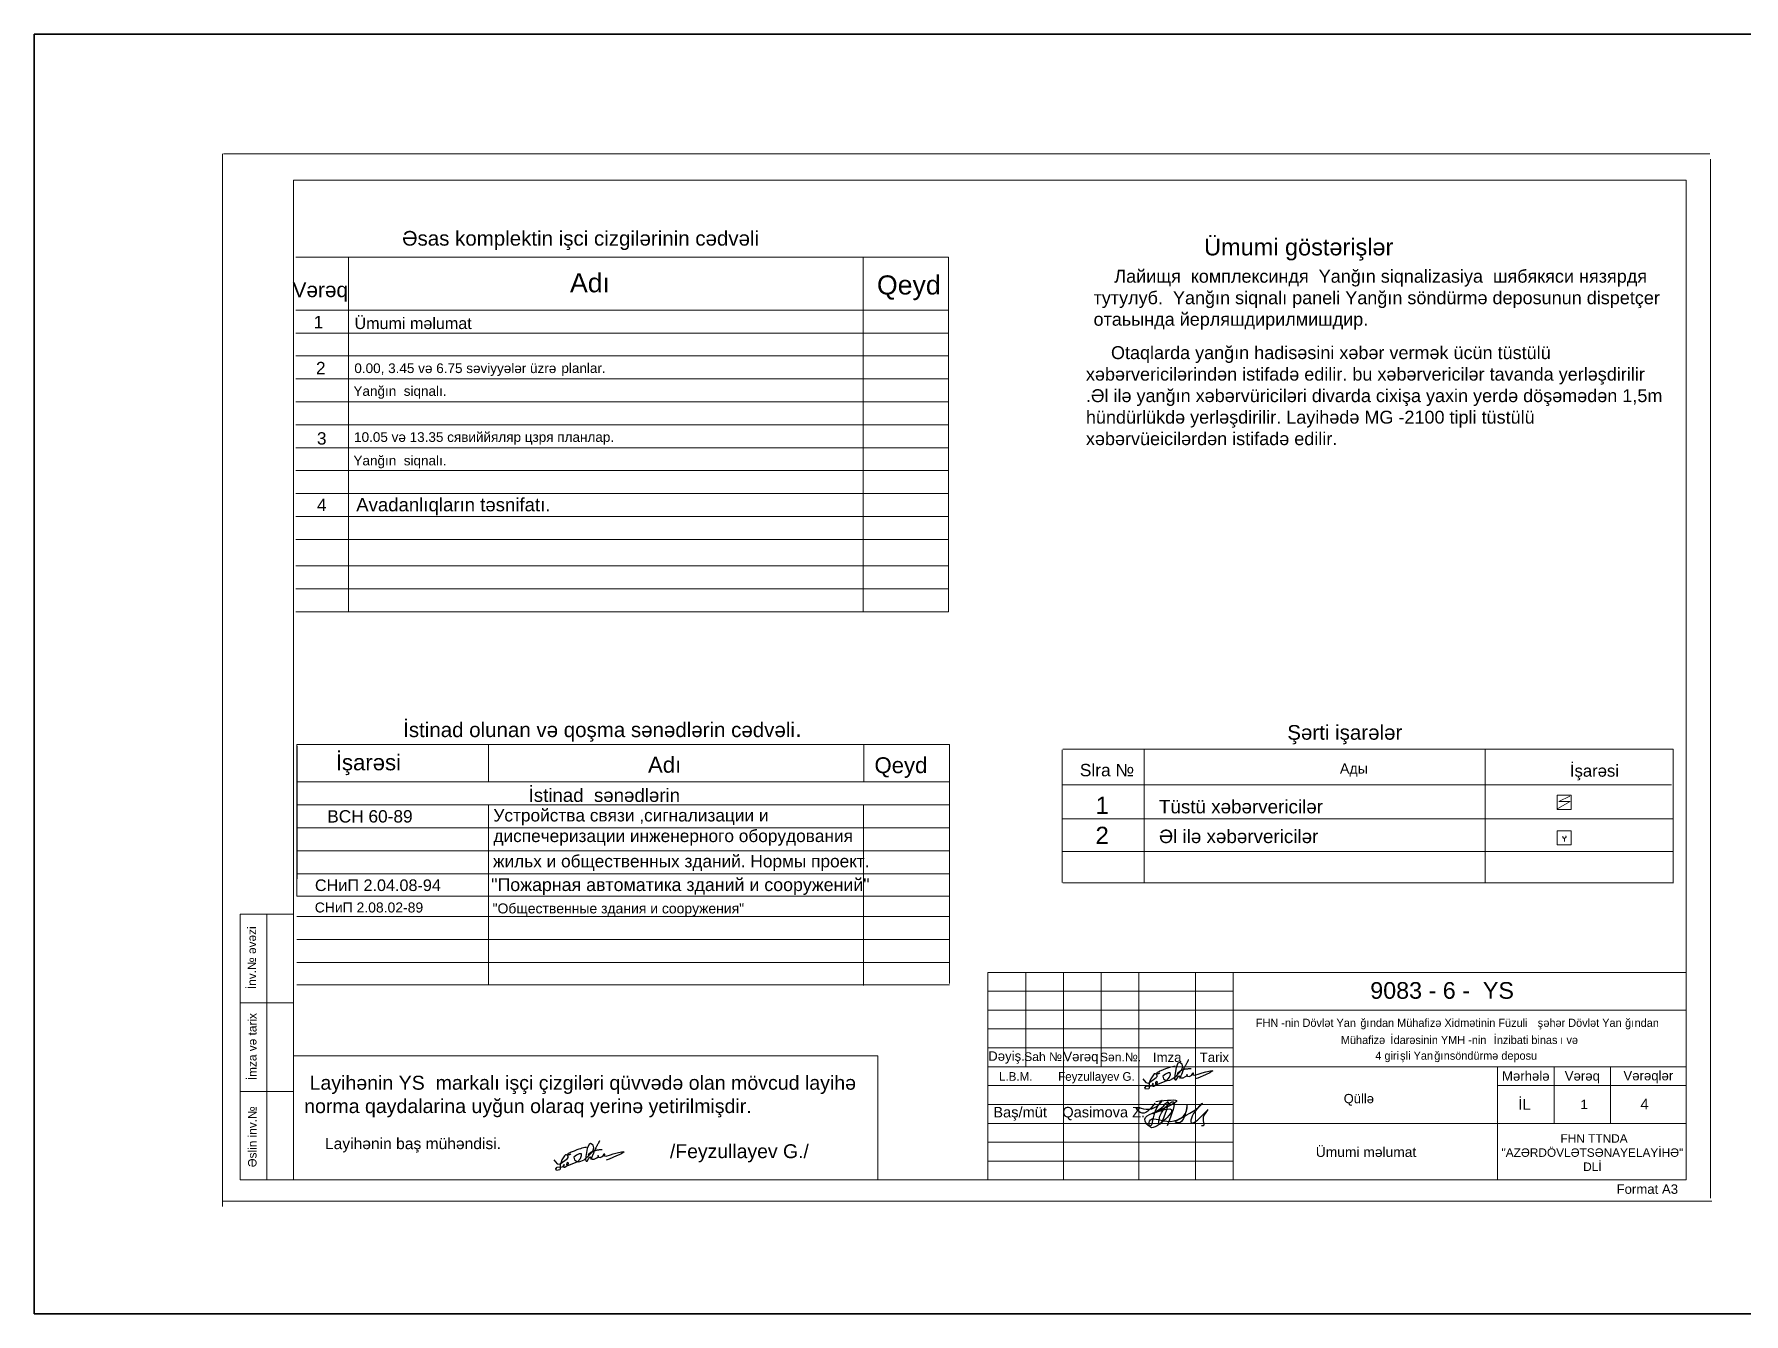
# Model space of a CAD drawing. Header units: millimetres. Extents: x 120281 to 1416367021, y -641565767 to 918373.
# Drawn here: x 1393712 to 1437466, y 556426 to 589163 of the extents above; entities that cross this region are included whole.
import ezdxf

# ---------------------------------------------------------------- set-up
doc = ezdxf.new("R2010")
doc.units = ezdxf.units.MM
for name, color, linetype, lineweight in [('0_Ном._пера__100', 7, 'Continuous', 60), ('0_Ном._пера__1_Ном._пера__21', 7, 'Continuous', 30), ('0_Ном._пера__21', 7, 'Continuous', 35), ('0_Ном._пера__21_Ном._пера__7', 7, 'Continuous', 60), ('0_Ном._пера__7', 7, 'Continuous', 25), ('0_Ном._пера__7_Ном._пера__21', 7, 'Continuous', 30), ('cədvəl xətti-15', 7, 'Continuous', 15), ('cədvəl xətti-35', 7, 'Continuous', 35), ('Künc ştampının yazısı', 7, 'Continuous', 13), ('Text blocks_Ном._пера__7', 7, 'Continuous', 15), ('Yazı', 7, 'Continuous', 15), ('аракясмя', 130, 'Continuous', 20), ('Йїейбїбйещ_Pen_No__255', 7, 'Continuous', 13), ('окна', 150, 'Continuous', 15), ('перегородка', 130, 'Continuous', 20), ('перегородка_Ном._пера__1', 7, 'Continuous', 15)]:
    doc.layers.add(name, color=color, linetype=linetype, lineweight=lineweight)
doc.styles.add('ARIAL', font='arial.ttf')
doc.styles.add('ARİAL', font='arial.ttf')
doc.styles.add('Segoe UI Light', font='segoeuil.ttf', dxfattribs={"width": 0.7})
doc.styles.add('Times New  Roman', font='times.ttf')
doc.styles.add('СГЕНЕРИР_СТИЛЬ_1', font='A3TI(LA).TTF')

msp = doc.modelspace()

# ---------------------------------------------------------------- linework, layer by layer
at = {"color": 0, "lineweight": 15, "ltscale": 2}
for p, q in [((1400405.75961, 583459.92412), (1417107.94626, 583459.92412)), ((1401759.99096, 583459.92412), (1401759.99096, 574383.81141)), ((1414929.04938, 583459.92412), (1414929.04938, 574374.72124)), ((1417107.94626, 583459.92412), (1417107.94626, 574386.28175)), ((1400405.75961, 582105.69277), (1417107.94626, 582105.69277)), ((1400405.75961, 581518.85919), (1417107.94626, 581518.85919)), ((1400405.75961, 580932.0256), (1417107.94626, 580932.0256)), ((1400405.75961, 580345.19202), (1417107.94626, 580345.19202)), ((1400405.75961, 579758.35843), (1417107.94626, 579758.35843)), ((1400405.75961, 579171.52485), (1417107.94626, 579171.52485)), ((1400405.75961, 578584.69126), (1417107.94626, 578584.69126)), ((1400405.75961, 577997.85768), (1417107.94626, 577997.85768)), ((1400405.75961, 577411.02409), (1417107.94626, 577411.02409)), ((1400405.75961, 576824.19051), (1417107.94626, 576824.19051)), ((1400405.75961, 576237.35692), (1417107.94626, 576237.35692)), ((1400405.75961, 575558.31498), (1417107.94626, 575558.31498)), ((1400405.75961, 574971.48139), (1417107.94626, 574971.48139)), ((1400405.75961, 574384.64781), (1417107.94626, 574384.64781)), ((1400430.5796, 570994.44281), (1400430.5796, 567115.02942)), ((1417136.48119, 570994.44281), (1417136.48119, 564872.30874)), ((1400442.85707, 570952.69762), (1400442.85707, 567558.39618)), ((1432688.32037, 569693.29001), (1433049.44873, 569693.29001)), ((1432688.32037, 569693.29001), (1432688.32037, 569332.16165)), ((1433049.44873, 569693.29001), (1433049.44873, 569332.16165)), ((1433049.44873, 569332.16165), (1432688.32037, 569332.16165)), ((1432688.32037, 568782.07909), (1433049.44873, 568782.07909)), ((1432688.32037, 568782.07909), (1432688.32037, 568420.95073)), ((1433049.44873, 568420.95073), (1432688.32037, 568420.95073)), ((1433049.44873, 568782.07909), (1433049.44873, 568420.95073)), ((1415305.93007, 563023.60408), (1400345.80725, 563023.60408)), ((1415305.93007, 559849.29836), (1415305.93007, 563023.60408)), ((1415305.93007, 563023.60408), (1415305.93007, 563023.60408))]:
    msp.add_line(p, q, dxfattribs=at)
at = {"lineweight": 15}
for p, q in [((1433025.32524, 569532.17651), (1432706.93291, 569357.34552)), ((1433016.72321, 569666.88382), (1432735.61503, 569532.17651)), ((1432735.61503, 569532.17651), (1433025.32524, 569532.17651)), ((1432878.37153, 568595.75626), (1432878.37153, 568505.62812))]:
    msp.add_line(p, q, dxfattribs=at)
at = {"color": 1, "lineweight": 35}
msp.add_lwpolyline([(1393712.40557, 589163.43754), (1557668.12304, 589163.43754), (1557668.12304, 556426.13315), (1393712.40557, 556426.13315)], close=True, dxfattribs=at)
at = {"lineweight": 15}
msp.add_arc((1432873.73842, 568636.1816), 44.11577, 162.04824363, 28.823295525, dxfattribs=at)
at = {"color": 5, "lineweight": 30}
for points, knots in [([(1422391.27096, 561812.90006), (1422271.94773, 561655.8458), (1422116.85738, 561451.71454), (1421809.66241, 561782.40644), (1422342.899, 561529.22068), (1422698.94379, 562039.24422), (1422313.22652, 561594.95165), (1422333.92366, 561106.39141), (1421986.08203, 561506.13713), (1422498.47081, 561542.31924), (1422872.33073, 562114.72155), (1422495.51924, 561049.04271), (1422491.89355, 561586.47805), (1423048.85714, 562116.90873), (1422826.72041, 561537.71036), (1422711.0857, 561236.20491)], [0, 0, 0, 0, 441.4170931317, 573.7318414103, 963.7494611773, 1302.2937746, 1669.992633132, 2037.6400022589, 2203.390980204, 2746.5363637669, 2978.0875145344, 3597.5616658872, 3706.6661679854, 4289.901012282, 4923.1490174022, 4923.1490174022, 4923.1490174022, 4923.1490174022]), ([(1422414.67146, 561859.65873), (1422701.04349, 561891.64825), (1423360.25836, 561965.28662), (1421838.20122, 561353.80427), (1423014.94697, 561815.07342), (1422633.00107, 561329.78394), (1422243.92413, 561092.23539), (1422246.86916, 561510.23019), (1422797.77175, 561224.82269), (1423226.59509, 561473.6986), (1423213.57156, 561933.67173), (1423194.70999, 561285.21401), (1422769.45607, 561330.82032), (1423341.6262, 561530.83699), (1423765.45595, 561954.76877), (1423317.11802, 561564.60736), (1423306.21612, 561130.51224), (1423941.15143, 561883.52967), (1423618.33342, 561487.42749), (1423626.53874, 561361.35967), (1423668.20772, 561224.96108), (1423602.62425, 561233.79424), (1423584.72576, 561236.20491)], [0, 0, 0, 0, 530.4248356565, 1221.012869885, 1716.789477777, 2071.3707145697, 2453.8641799676, 2578.5547230611, 3015.3747524211, 3640.447966893, 3702.7932383615, 4184.8415625574, 4262.8450887615, 4777.7476594044, 5082.2465079263, 5573.4340002053, 5659.1591635966, 6198.7810357648, 6426.0448387508, 6519.5627464644, 6644.2532902767, 6691.0556953949, 6691.0556953949, 6691.0556953949, 6691.0556953949])]:
    msp.add_open_spline(points, degree=3, knots=knots, dxfattribs=at)
at = {"layer": '0_Ном._пера__100', "linetype": 'Continuous', "lineweight": 15}
for p, q in [((1420018.31352, 570858.91788), (1420018.31352, 567456.35548)), ((1420034.1486, 570873.11756), (1435655.82792, 570873.11756)), ((1422116.36156, 570858.91788), (1422116.36156, 567456.35548)), ((1430845.66148, 570872.63661), (1430845.66148, 567456.15395)), ((1435655.82792, 570873.11756), (1435655.82792, 567443.5475)), ((1420034.1486, 569963.04816), (1435612.49128, 569963.04816)), ((1420034.1486, 569089.75899), (1435655.82792, 569089.75899)), ((1420034.1486, 568250.93523), (1435655.82792, 568250.93523)), ((1420034.1486, 567454.05265), (1435655.82792, 567454.05265))]:
    msp.add_line(p, q, dxfattribs=at)
at = {"layer": '0_Ном._пера__1_Ном._пера__21', "color": 5, "linetype": 'Continuous', "lineweight": 30}
for points, knots in [([(1423252.71149, 562926.25473), (1423252.38153, 562925.59603), (1423252.05263, 562924.93587), (1423251.72467, 562924.27428), (1423251.06842, 562922.95048), (1423250.22107, 562921.59375), (1423249.57024, 562920.25966), (1423248.26862, 562917.59157), (1423247.01913, 562914.90074), (1423245.73234, 562912.19499), (1423243.15879, 562906.78351), (1423240.60017, 562901.30508), (1423237.98967, 562895.79133), (1423236.95988, 562893.61626), (1423235.89621, 562891.43613), (1423234.84617, 562889.2524), (1423233.57839, 562886.61583), (1423232.31143, 562883.98479), (1423231.02045, 562881.36271), (1423229.72949, 562878.74066), (1423228.44629, 562876.12532), (1423227.1349, 562873.51799), (1423224.5121, 562868.30333), (1423221.84576, 562863.11766), (1423219.1538, 562857.95505), (1423213.76987, 562847.62981), (1423208.26265, 562837.3994), (1423202.70442, 562827.22668), (1423196.22799, 562815.37344), (1423189.67989, 562803.5985), (1423183.1646, 562791.84413), (1423178.46662, 562783.36842), (1423173.78614, 562774.90385), (1423169.16141, 562766.42778), (1423164.53668, 562757.9517), (1423159.96462, 562749.46095), (1423155.47831, 562740.94491), (1423146.5057, 562723.91283), (1423137.87439, 562706.77954), (1423129.83352, 562689.46212), (1423127.49813, 562684.43245), (1423125.21642, 562679.38702), (1423122.98673, 562674.32424), (1423118.52734, 562664.19866), (1423114.28733, 562654.00313), (1423110.32245, 562643.72061), (1423109.5702, 562641.7697), (1423108.86503, 562639.81561), (1423108.12649, 562637.84844), (1423107.38796, 562635.88128), (1423106.58396, 562633.90734), (1423105.8538, 562631.92432), (1423104.39345, 562627.9582), (1423102.97245, 562623.9568), (1423101.51615, 562619.93926), (1423100.14037, 562616.14387), (1423098.75789, 562612.32981), (1423097.35103, 562608.50259), (1423096.20849, 562605.39443), (1423095.02259, 562602.27887), (1423093.83868, 562599.15811), (1423092.71403, 562596.19356), (1423091.62935, 562593.22389), (1423090.45074, 562590.25468), (1423089.86784, 562588.78621), (1423089.0255, 562587.31917), (1423088.42891, 562585.85635)], [0, 0, 0, 0, 1, 1, 1, 2, 2, 2, 3, 3, 3, 4, 4, 4, 5, 5, 5, 6, 6, 6, 7, 7, 7, 8, 8, 8, 9, 9, 9, 10, 10, 10, 11, 11, 11, 12, 12, 12, 13, 13, 13, 14, 14, 14, 15, 15, 15, 16, 16, 16, 17, 17, 17, 18, 18, 18, 19, 19, 19, 20, 20, 20, 21, 21, 21, 22, 22, 22, 22]), ([(1423045.39141, 562488.33309), (1423044.69084, 562486.60899), (1423043.99572, 562484.87657), (1423043.30405, 562483.13666), (1423041.9206, 562479.65656), (1423040.28755, 562476.15585), (1423038.9144, 562472.62323), (1423036.1681, 562465.55799), (1423033.4161, 562458.40216), (1423030.50996, 562451.21154), (1423029.86969, 562449.62731), (1423029.32172, 562448.03977), (1423028.67068, 562446.46175)], [0, 0, 0, 0, 1, 1, 1, 2, 2, 2, 3, 3, 3, 4, 4, 4, 4]), ([(1423088.93045, 562585.84279), (1423088.33487, 562584.37993), (1423087.73348, 562582.92141), (1423087.12688, 562581.46697), (1423085.91354, 562578.55774), (1423084.41295, 562575.68051), (1423083.16182, 562572.80253), (1423080.65952, 562567.04647), (1423078.07443, 562561.3456), (1423075.48319, 562555.68957), (1423072.3111, 562548.76573), (1423069.10305, 562541.90662), (1423065.92101, 562535.07935), (1423062.73897, 562528.25207), (1423059.58063, 562521.45715), (1423056.50706, 562514.66957), (1423054.75426, 562510.79873), (1423053.04559, 562506.92947), (1423051.35738, 562503.05898), (1423049.96791, 562499.87341), (1423048.66822, 562496.68594), (1423047.33544, 562493.49503), (1423046.61911, 562491.78), (1423045.50043, 562490.07624), (1423044.79855, 562488.35218)], [0, 0, 0, 0, 1, 1, 1, 2, 2, 2, 3, 3, 3, 4, 4, 4, 5, 5, 5, 6, 6, 6, 7, 7, 7, 8, 8, 8, 8]), ([(1408016.77351, 560512.55738), (1408016.17793, 560511.09452), (1408015.57653, 560509.636), (1408014.96993, 560508.18156), (1408013.7566, 560505.27233), (1408012.256, 560502.3951), (1408011.00487, 560499.51711), (1408008.50257, 560493.76105), (1408005.91749, 560488.06018), (1408003.32624, 560482.40416), (1408000.15415, 560475.48031), (1407996.9461, 560468.62121), (1407993.76406, 560461.79394), (1407990.58202, 560454.96666), (1407987.42368, 560448.17174), (1407984.35011, 560441.38416), (1407982.59731, 560437.51332), (1407980.88864, 560433.64405), (1407979.20043, 560429.77357), (1407977.81096, 560426.588), (1407976.51127, 560423.40052), (1407975.1785, 560420.20961), (1407974.46217, 560418.49459), (1407973.34348, 560416.79083), (1407972.64161, 560415.06677)], [0, 0, 0, 0, 1, 1, 1, 2, 2, 2, 3, 3, 3, 4, 4, 4, 5, 5, 5, 6, 6, 6, 7, 7, 7, 8, 8, 8, 8]), ([(1408180.55454, 560852.96932), (1408180.22458, 560852.31062), (1408179.89568, 560851.65045), (1408179.56772, 560850.98887), (1408178.91147, 560849.66507), (1408178.06412, 560848.30833), (1408177.41329, 560846.97425), (1408176.11168, 560844.30616), (1408174.86218, 560841.61533), (1408173.5754, 560838.90958), (1408171.00184, 560833.4981), (1408168.44322, 560828.01967), (1408165.83272, 560822.50592), (1408164.80293, 560820.33085), (1408163.73926, 560818.15072), (1408162.68922, 560815.96698), (1408161.42144, 560813.33041), (1408160.15448, 560810.69938), (1408158.8635, 560808.07729), (1408157.57254, 560805.45525), (1408156.28935, 560802.83991), (1408154.97795, 560800.23258), (1408152.35515, 560795.01792), (1408149.68881, 560789.83225), (1408146.99685, 560784.66964), (1408141.61292, 560774.3444), (1408136.1057, 560764.11399), (1408130.54747, 560753.94126), (1408124.07104, 560742.08803), (1408117.52294, 560730.31309), (1408111.00765, 560718.55872), (1408106.30967, 560710.08301), (1408101.62919, 560701.61844), (1408097.00446, 560693.14237), (1408092.37973, 560684.66629), (1408087.80767, 560676.17554), (1408083.32137, 560667.6595), (1408074.34875, 560650.62742), (1408065.71744, 560633.49413), (1408057.67657, 560616.17671), (1408055.34118, 560611.14704), (1408053.05947, 560606.10161), (1408050.82978, 560601.03883), (1408046.37039, 560590.91324), (1408042.13038, 560580.71772), (1408038.16551, 560570.43519), (1408037.41325, 560568.48429), (1408036.70808, 560566.53019), (1408035.96955, 560564.56303), (1408035.23101, 560562.59586), (1408034.42701, 560560.62193), (1408033.69685, 560558.6389), (1408032.2365, 560554.67279), (1408030.8155, 560550.67139), (1408029.3592, 560546.65385), (1408027.98342, 560542.85846), (1408026.60094, 560539.0444), (1408025.19408, 560535.21718), (1408024.05155, 560532.10902), (1408022.86564, 560528.99346), (1408021.68173, 560525.8727), (1408020.55708, 560522.90815), (1408019.4724, 560519.93848), (1408018.29379, 560516.96927), (1408017.71089, 560515.5008), (1408016.86856, 560514.03375), (1408016.27196, 560512.57094)], [0, 0, 0, 0, 1, 1, 1, 2, 2, 2, 3, 3, 3, 4, 4, 4, 5, 5, 5, 6, 6, 6, 7, 7, 7, 8, 8, 8, 9, 9, 9, 10, 10, 10, 11, 11, 11, 12, 12, 12, 13, 13, 13, 14, 14, 14, 15, 15, 15, 16, 16, 16, 17, 17, 17, 18, 18, 18, 19, 19, 19, 20, 20, 20, 21, 21, 21, 22, 22, 22, 22]), ([(1407973.23446, 560415.04768), (1407972.53389, 560413.32358), (1407971.83878, 560411.59115), (1407971.14711, 560409.85125), (1407969.76365, 560406.37115), (1407968.1306, 560402.87044), (1407966.75745, 560399.33782), (1407964.01115, 560392.27258), (1407961.25916, 560385.11675), (1407958.35302, 560377.92613), (1407957.71274, 560376.3419), (1407957.16477, 560374.75436), (1407956.51373, 560373.17634)], [0, 0, 0, 0, 1, 1, 1, 2, 2, 2, 3, 3, 3, 4, 4, 4, 4])]:
    msp.add_open_spline(points, degree=3, knots=knots, dxfattribs=at)
at = {"layer": '0_Ном._пера__21', "color": 5, "linetype": 'Continuous', "lineweight": 30, "flags": 128}
for points in [[(1422084.33957, 562441.46145), (1422165.00872, 562339.9043), (1422232.77395, 562324.27626), (1422430.41453, 562473.15916, 1.2496403785), (1422354.84388, 562543.99094, 0.0792582279), (1422246.67446, 562316.46225), (1422246.67446, 562219.22109), (1422236.24903, 562182.75567), (1422155.45209, 562168.86406), (1422135.47012, 562209.67062), (1422167.6151, 562251.34541), (1422297.06391, 562262.63232), (1422326.41938, 562270.16898), (1422354.36772, 562313.76756), (1422344.28605, 562320.23029), (1422324.93671, 562290.0459), (1422340.73433, 562251.09457), (1422364.9335, 562251.09457), (1422446.49153, 562309.67753), (1422456.84785, 562351.07619), (1422441.58588, 562372.32021), (1422413.49748, 562352.14115), (1422407.24646, 562316.21416), (1422423.76641, 562293.35412), (1422471.01966, 562304.78414), (1422695.26489, 562393.46197), (1422768.48684, 562476.2192), (1422793.76583, 562547.65175), (1422788.35375, 562590.52084), (1422731.24415, 562590.52084), (1422663.87542, 562558.73782), (1422597.79039, 562504.07189), (1422612.00954, 562440.67315), (1422662.32375, 562406.78762), (1422723.46314, 562391.15125), (1422772.44101, 562405.13589), (1422855.60883, 562442.01835), (1422957.06308, 562524.17832), (1423078.63322, 562655.28462), (1423110.99361, 562742.68883), (1423091.75227, 562810.86412), (1423023.53307, 562858.93646), (1422985.05039, 562837.95947), (1422936.07253, 562729.57822), (1422905.46135, 562527.6745), (1422892.36192, 562441.27393), (1422910.70899, 562407.9307), (1422937.82174, 562407.9307), (1422974.55511, 562465.61748), (1423006.64521, 562516.01236), (1423034.02835, 562482.2243), (1423068.13795, 562459.49921), (1423114.49204, 562459.49921), (1423179.79691, 562492.97444), (1423226.90828, 562526.91659), (1423220.33462, 562549.90966), (1423206.63947, 562531.29624), (1423230.19511, 562502.82865), (1423271.28064, 562496.25918), (1423307.43587, 562518.15734), (1423385.22445, 562564.14348), (1423385.22445, 562584.39927), (1423365.50337, 562584.39927), (1423333.73061, 562551.55203), (1423419.18849, 562528.0115), (1423530.26094, 562567.69181), (1423605.45877, 562591.7075), (1423701.09598, 562615.32676), (1423819.37273, 562644.53725), (1423879.72867, 562644.53725), (1423846.20065, 562621.36887), (1423797.1029, 562587.44157), (1423690.65279, 562541.17329), (1423495.54818, 562453.70404), (1423420.83344, 562433.50015)], [(1407012.18262, 560368.17603), (1407092.85177, 560266.61889), (1407160.617, 560250.99084), (1407358.25758, 560399.87375, 1.2496403785), (1407282.68693, 560470.70553, 0.0792582279), (1407174.51751, 560243.17684), (1407174.51751, 560145.93568), (1407164.09208, 560109.47026), (1407083.29514, 560095.57864), (1407063.31317, 560136.3852), (1407095.45815, 560178.06), (1407224.90696, 560189.34691), (1407254.26243, 560196.88357), (1407282.21077, 560240.48215), (1407272.1291, 560246.94488), (1407252.77976, 560216.76049), (1407268.57738, 560177.80916), (1407292.77655, 560177.80916), (1407374.33458, 560236.39211), (1407384.6909, 560277.79078), (1407369.42893, 560299.0348), (1407341.34053, 560278.85574), (1407335.08951, 560242.92874), (1407351.60946, 560220.06871), (1407398.86272, 560231.49873), (1407623.10794, 560320.17656), (1407696.32989, 560402.93379), (1407721.60888, 560474.36634), (1407716.19681, 560517.23543), (1407659.0872, 560517.23543), (1407591.71847, 560485.45241), (1407525.63344, 560430.78648), (1407539.85259, 560367.38773), (1407590.1668, 560333.50221), (1407651.30619, 560317.86584), (1407700.28406, 560331.85048), (1407783.45188, 560368.73293), (1407884.90613, 560450.89291), (1408006.47628, 560581.99921), (1408038.83666, 560669.40342), (1408019.59532, 560737.57871), (1407951.37612, 560785.65104), (1407912.89344, 560764.67405), (1407863.91558, 560656.29281), (1407833.3044, 560454.38908), (1407820.20497, 560367.98852), (1407838.55204, 560334.64529), (1407865.66479, 560334.64529), (1407902.39816, 560392.33206), (1407934.48826, 560442.72695), (1407961.8714, 560408.93889), (1407995.981, 560386.21379), (1408042.33509, 560386.21379), (1408107.63996, 560419.68903), (1408154.75133, 560453.63118), (1408148.17767, 560476.62425), (1408134.48252, 560458.01083), (1408158.03816, 560429.54324), (1408199.12369, 560422.97376), (1408235.27892, 560444.87192), (1408313.0675, 560490.85807), (1408313.0675, 560511.11386), (1408293.34642, 560511.11386), (1408261.57366, 560478.26662), (1408347.03154, 560454.72609), (1408458.104, 560494.4064), (1408533.30182, 560518.42209), (1408628.93903, 560542.04135), (1408747.21578, 560571.25184), (1408807.57172, 560571.25184), (1408774.0437, 560548.08346), (1408724.94595, 560514.15616), (1408618.49584, 560467.88788), (1408423.39123, 560380.41862), (1408348.67649, 560360.21474)]]:
    msp.add_lwpolyline(points, format="xyb", dxfattribs=at)
at = {"layer": '0_Ном._пера__7_Ном._пера__21', "color": 5, "linetype": 'Continuous', "lineweight": 30, "flags": 128}
for points in [[(1422520.29687, 562589.39185), (1422504.35214, 562575.26562), (1422482.14262, 562563.96569), (1422464.37455, 562563.96569), (1422452.25504, 562572.67483), (1422448.13611, 562585.9738), (1422451.77933, 562596.42307), (1422460.9686, 562604.97271), (1422484.18712, 562618.27912), (1422511.73952, 562634.06927), (1422610.24413, 562672.59787), (1422676.82858, 562698.64138), (1422728.24066, 562716.48437), (1422773.81588, 562732.30162), (1422806.00505, 562744.39285), (1422840.55177, 562753.85535), (1422877.00707, 562761.92969), (1422897.54183, 562762.71176), (1422916.70059, 562763.44143)], [(1422994.22497, 562573.87958), (1422984.43905, 562571.08729), (1422979.87624, 562569.78535), (1422972.73534, 562569.78535), (1422969.34322, 562570.53543), (1422966.29318, 562571.9656), (1422966.29318, 562575.08857), (1422969.99054, 562580.63805), (1422978.61542, 562589.2499), (1422996.12893, 562606.3747), (1423011.35608, 562618.01276), (1423029.21053, 562630.53816), (1423048.17881, 562640.78008), (1423077.13917, 562656.11532), (1423100.98198, 562665.60653), (1423128.39314, 562675.228), (1423150.72244, 562681.22992), (1423178.02878, 562689.11392), (1423201.69305, 562693.19336), (1423212.7909, 562694.55228), (1423233.60094, 562697.13935), (1423253.21654, 562698.70243), (1423262.59471, 562699.26759), (1423275.41453, 562699.51693), (1423292.8935, 562699.51693), (1423322.22129, 562699.88538)], [(1407448.13992, 560516.10644), (1407432.19519, 560501.9802), (1407409.98568, 560490.68028), (1407392.2176, 560490.68028), (1407380.09809, 560499.38942), (1407375.97916, 560512.68839), (1407379.62239, 560523.13766), (1407388.81165, 560531.6873), (1407412.03017, 560544.99371), (1407439.58257, 560560.78385), (1407538.08718, 560599.31246), (1407604.67163, 560625.35597), (1407656.08371, 560643.19895), (1407701.65893, 560659.01621), (1407733.8481, 560671.10744), (1407768.39482, 560680.56994), (1407804.85012, 560688.64428), (1407825.38488, 560689.42635), (1407844.54364, 560690.15602)], [(1407922.06802, 560500.59416), (1407912.2821, 560497.80188), (1407907.71929, 560496.49994), (1407900.5784, 560496.49994), (1407897.18627, 560497.25002), (1407894.13623, 560498.68018), (1407894.13623, 560501.80316), (1407897.83359, 560507.35264), (1407906.45847, 560515.96449), (1407923.97199, 560533.08929), (1407939.19913, 560544.72735), (1407957.05359, 560557.25275), (1407976.02186, 560567.49467), (1408004.98222, 560582.8299), (1408028.82503, 560592.32112), (1408056.23619, 560601.94259), (1408078.56549, 560607.94451), (1408105.87183, 560615.82851), (1408129.5361, 560619.90795), (1408140.63395, 560621.26687), (1408161.44399, 560623.85393), (1408181.05959, 560625.41702), (1408190.43776, 560625.98217), (1408203.25758, 560626.23152), (1408220.73655, 560626.23152), (1408250.06435, 560626.59996)]]:
    msp.add_lwpolyline(points, dxfattribs=at)
at = {"layer": 'cədvəl xətti-15', "lineweight": 15}
for p, q in [((1418121.71234, 564678.22372), (1424399.30467, 564678.22372)), ((1418121.71234, 564195.33123), (1424399.30467, 564195.33123)), ((1418121.71234, 563712.43874), (1424399.30467, 563712.43874)), ((1418121.71234, 562263.76128), (1424399.30467, 562263.76128)), ((1418121.71234, 561780.86879), (1424399.30467, 561780.86879)), ((1418121.71234, 561297.97631), (1424399.30467, 561297.97631)), ((1418121.71234, 560815.08382), (1424399.30467, 560815.08382)), ((1418121.71234, 560332.19133), (1424399.30467, 560332.19133))]:
    msp.add_line(p, q, dxfattribs=at)
at = {"layer": 'cədvəl xətti-35', "lineweight": 15}
for p, q in [((1419087.48732, 565161.1162), (1419087.48732, 562746.65377)), ((1420053.27229, 565161.1162), (1420053.27229, 559849.29885)), ((1421019.05727, 565161.1162), (1421019.05727, 562746.65377)), ((1421984.84224, 565161.1162), (1421984.84224, 559849.29885)), ((1423433.5197, 565161.1162), (1423433.5197, 559849.29885)), ((1424399.30467, 559849.29885), (1424399.30467, 565161.1162)), ((1424399.30467, 565161.1162), (1424399.30467, 559849.29885)), ((1418121.71234, 563229.54626), (1424399.30467, 563229.54626)), ((1418121.71234, 562746.65377), (1424399.30467, 562746.65377)), ((1431159.79949, 559849.29885), (1431159.79949, 562746.65377)), ((1432608.4761, 561297.97319), (1432608.47643, 562746.65377)), ((1434057.15389, 561297.97319), (1434057.15422, 562746.65377))]:
    msp.add_line(p, q, dxfattribs=at)
for points in [[(1418121.71234, 565161.1162), (1435988.72436, 565161.1162), (1435988.72436, 559849.29885), (1418121.71234, 559849.29885)], [(1435988.72436, 564195.33123), (1424399.30467, 564195.33123), (1424399.30467, 562746.65377), (1435988.72436, 562746.65377)], [(1435988.72436, 562263.76128), (1431159.79949, 562263.76128), (1431159.79949, 562746.65377), (1435988.72436, 562746.65377)]]:
    msp.add_lwpolyline(points, close=True, dxfattribs=at)
msp.add_lwpolyline([(1424399.30467, 561297.97631), (1435988.72491, 561297.9719)], dxfattribs=at)
at = {"layer": 'аракясмя', "color": 0, "lineweight": 15}
for p, q in [((1398555.73292, 586099.7411), (1436598.85093, 586099.7411)), ((1436613.04874, 585963.85775), (1436613.04874, 559380.60964)), ((1400345.80725, 559849.29836), (1400345.80725, 585425.13297)), ((1400345.80725, 585425.13297), (1435988.7257, 585425.13297)), ((1435988.7257, 585425.13297), (1435988.7257, 559849.29836)), ((1435988.72436, 559849.29885), (1400345.80591, 559849.29885)), ((1436643.76003, 559308.65043), (1398521.38454, 559308.65043))]:
    msp.add_line(p, q, dxfattribs=at)
at = {"layer": 'окна', "color": 0, "lineweight": 15}
msp.add_line((1398531.91827, 559169.08999), (1398531.91827, 586105.34134), dxfattribs=at)
at = {"layer": 'окна', "color": 0, "lineweight": 15, "ltscale": 2}
for p, q in [((1400430.5796, 570994.44281), (1417136.48119, 570994.44281)), ((1405335.57407, 570994.44281), (1405335.57407, 570032.77105)), ((1414941.99212, 570994.44281), (1414941.99212, 570032.77105)), ((1400430.5796, 570032.77105), (1417136.48119, 570032.77105)), ((1400430.5796, 569445.80694), (1417136.48119, 569445.80694)), ((1405335.57407, 569445.80694), (1405335.57407, 564846.07032)), ((1414935.07247, 569445.80694), (1414935.07247, 564824.98562)), ((1400430.5796, 568858.84283), (1417136.48119, 568858.84283)), ((1400430.5796, 568271.87872), (1417136.48119, 568271.87872)), ((1400430.5796, 567684.91461), (1417136.48119, 567684.91461)), ((1400430.5796, 567115.02942), (1417136.48119, 567115.02942)), ((1398985.39051, 559849.29836), (1398985.39051, 566651.38204)), ((1398985.39051, 566651.38204), (1400345.80725, 566651.38204)), ((1399665.59888, 566651.38204), (1399665.59888, 559849.29836)), ((1400430.5796, 566587.22694), (1417136.48119, 566587.22694)), ((1400430.5796, 566000.26283), (1417136.48119, 566000.26283)), ((1400430.5796, 565413.29872), (1417136.48119, 565413.29872)), ((1400430.5796, 564843.41354), (1417136.48119, 564843.41354)), ((1398985.39051, 564384.02081), (1400345.80725, 564384.02081)), ((1415305.93007, 563023.60408), (1415305.93007, 559849.29836)), ((1398985.39051, 562116.65959), (1400345.80725, 562116.65959)), ((1400345.80725, 559849.29836), (1398985.39051, 559849.29836))]:
    msp.add_line(p, q, dxfattribs=at)

# ---------------------------------------------------------------- texts
at = {"color": 0, "lineweight": 15, "ltscale": 2, "style": 'ARİAL'}
for s, height, p in [('Vərəq', 380.707457, (1400325.02138, 582435.69485)), ('                        Adı', 488.086483, (1402878.9323, 582560.5783)), ('Qeyd', 488.086483, (1415281.47705, 582504.36048)), (' 1', 315.987315, (1400743.01414, 581641.34895)), ('Ümumi məlumat', 295.0120529, (1401910.5633, 581619.91553)), ('2', 315.98732, (1400924.19435, 580464.5609)), ('3', 315.98732, (1400948.35711, 578664.55111)), ('4', 315.98732, (1400948.35711, 576961.01817)), (' 1', 440.173746, (1420706.029, 569217.15042)), ('2', 440.17375, (1420873.39751, 568446.95175)), ('Ümumi məlumat', 252.9073408, (1426511.89663, 560439.45704))]:
    msp.add_text(s, height=height, dxfattribs=at).set_placement(p)
at = {"color": 0, "lineweight": 15, "style": 'ARİAL'}
msp.add_text('Avadanlıqların təsnifatı.', height=340.5120256, dxfattribs=at).set_placement((1401953.69458, 576956.56683))
at = {"color": 0, "lineweight": 20, "style": 'ARIAL'}
msp.add_text('Qüllə', height=237.442813, dxfattribs=at).set_placement((1427225.69505, 561813.5767))
at = {"color": 7, "lineweight": 15, "attachment_point": 5, "style": 'ARİAL'}
for s, insert, char_height, width in [('Ə{\\fArial|b0|i0|c238|p34;sa}s komplektin {\\fArial|b0|i0|c238|p34;işci cizgilərinin cədvəli} ', (1407696.04925, 583883.92106), 375.3546431, 17174.191204), ('\\pxt8;{\\fArial|b0|i0|c238|p34;Ümumi} göstərişlər', (1426075.12021, 583652.94172), 430.3277173, 31621.7218527), ('Şərti işarələr', (1427253.75974, 571242.32097), 375.3546431, 12989.5780472), ('{\\fArial|b0|i0|c238|p34;Slra} №', (1421167.62733, 570333.8012), 318.3035228, 12732.1409106)]:
    msp.add_mtext(s, dxfattribs=dict(at, insert=insert, char_height=char_height, width=width))
at = {"color": 0, "lineweight": 15, "ltscale": 2, "attachment_point": 1, "style": 'ARİAL'}
for s, insert, char_height, width in [('\\P    ^I^I^I\\P                                  \\P\\P     {\\fArial|b0|i0|c238|p34;Otaqlarda yanğın hadisəsini xəbər vermək ücün tüstülü xəbərvericilərindən istifadə edilir. bu xəbərvericilər tavanda yerləşdirilir }.Ə{\\fArial|b0|i0|c238|p34;l ilə yanğın xəbərvüriciləri divarda cixişa yaxin yerdə döşəmədən 1,5m hündürlükdə yerləşdirilir. Layihədə MG -2100 tipli tüstülü xəbərvüeicilərdən istifadə edilir.}', (1420628.81243, 583383.07401), 330.16738448, 14892.4612044), ('СНиП 2.04.08-94', (1400897.77234, 567539.09066), 296.5160801, 3372.4795967), ('"Пожарная автоматика зданий и сооружений"', (1405407.46752, 567567.93731), 325.9497265, 10086.8395624), (' \\P Layihənin YS  markalı işçi çizgiləri qüvvədə olan mövcud layihə norma qaydalarina uyğun olaraq yerinə yetirilmişdir. ', (1400621.50432, 563113.52852), 358.08831245, 15211.2055596), (' \\P {\\H0.47683x;Layihənin baş mühəndisi.}', (1400922.20726, 561923.51901), 599.3015784, 21098.0291066)]:
    msp.add_mtext(s, dxfattribs=dict(at, insert=insert, char_height=char_height, width=width))
at = {"lineweight": 15, "style": 'ARİAL'}
for s, insert, char_height, attachment_point in [('Imza', (1422709.18097, 562988.10001), 241.446243, 5), ('Tarix', (1423916.41219, 562988.10001), 241.446243, 5), ('{\\fArial|b0|i0|c238|p34;4}', (1434819.77327, 561926.95247), 271.6557124, 1)]:
    msp.add_mtext(s, dxfattribs=dict(at, insert=insert, char_height=char_height, attachment_point=attachment_point))
at = {"lineweight": 20, "insert": (1413871.3619, 560532.16262), "char_height": 355.0135139, "width": 7777.8744265, "attachment_point": 5, "style": 'Times New  Roman'}
msp.add_mtext('\\pxql;{\\fArial|b0|i0|c238|p34;/\\fArial|b0|i0|c0|p34;Feyzullayev G.\\fArial|b0|i0|c238|p34;/}', dxfattribs=at)
at = {"layer": '0_Ном._пера__21_Ном._пера__7', "style": 'СГЕНЕРИР_СТИЛЬ_1'}
for s, height, p in [('FHN -nin Dövlət Yan', 208.7257997, (1424978.57594, 563766.60788)), ('ğı', 208.7258, (1427652.43032, 563766.60788)), ('ndan Mühafizə Xidmətinin Füzuli ', 208.7257997, (1427895.61153, 563766.60788)), ('əhər Dövlət Yan', 208.7257997, (1432336.51632, 563766.60788)), ('ğı', 208.7258, (1434427.47614, 563766.60788)), ('ndan', 208.7258, (1434670.65736, 563766.60788)), (' Mühafizə ', 208.7258, (1427076.86821, 563327.45939)), ('İ', 208.7258, (1428422.05331, 563327.45939)), ('darəsinin YMH -nin ', 208.7257997, (1428503.06626, 563327.45939)), ('İ', 208.7258, (1431063.58794, 563327.45939)), ('nzibati binas', 208.7257997, (1431144.60088, 563327.45939)), ('ş', 208.7258, (1432190.72149, 563766.60788)), ('4 giri', 208.7258, (1428036.0672, 562926.2841)), ('li Yan', 208.7258, (1428813.87691, 562926.2841)), ('ğı', 208.7258, (1429543.27819, 562926.2841)), ('nsöndürmə deposu', 208.7257997, (1429786.45941, 562926.2841)), ('ı ', 208.7258, (1432765.57171, 563327.45939)), ('və', 208.7258, (1432927.5976, 563327.45939)), ('ş', 208.7258, (1428668.08208, 562926.2841))]:
    msp.add_text(s, height=height, dxfattribs=at).set_placement(p)
at = {"layer": '0_Ном._пера__7', "linetype": 'Continuous', "lineweight": 15, "insert": (1427486.87167, 570338.46983), "char_height": 260.019828, "attachment_point": 5, "style": 'ARİAL'}
msp.add_mtext('Ады', dxfattribs=at)
at = {"layer": 'Künc ştampının yazısı', "lineweight": 15, "attachment_point": 5}
for s, insert, char_height, style in [('\\A1;{\\f@Arial Unicode MS|b0|i0|c238|p34;\\W1;Yanğın  siqnalı.}', (1403074.31277, 579997.51361), 247.4043743, 'Segoe UI Light'), ('\\A1;{\\f@Arial Unicode MS|b0|i0|c238|p34;\\W1;Yanğın  siqnalı.}', (1403074.31277, 578218.64538), 247.4043743, 'Segoe UI Light'), ('Dəyiş.', (1418596.34797, 562983.53475), 241.446243, 'ARİAL'), ('Sah №.', (1419575.84406, 563003.08609), 222.130544, 'ARİAL'), ('Vərəq', (1420500.55264, 562972.23028), 241.446243, 'ARİAL'), ('Sən.№.', (1421515.34234, 562993.54569), 222.130544, 'ARİAL'), ('Mərhələ', (1431885.71473, 562509.17409), 241.446243, 'ARİAL'), ('Vərəq', (1433333.10559, 562476.73526), 241.446243, 'ARİAL'), ('Vərəqlər', (1435022.57932, 562482.65507), 241.446243, 'ARİAL'), ('İL ', (1431853.29996, 561783.09863), 270.419793, 'ARİAL'), ('1', (1433379.57607, 561783.17882), 241.44624, 'ARİAL'), ('Format A3', (1434995.57546, 559614.4832), 241.446243, 'ARİAL')]:
    msp.add_mtext(s, dxfattribs=dict(at, insert=insert, char_height=char_height, style=style))
at = {"layer": 'Künc ştampının yazısı', "insert": (1418258.6582, 561368.36086), "char_height": 202.076179, "attachment_point": 7, "style": 'Segoe UI Light'}
msp.add_mtext('{\\f@Arial Unicode MS|b0|i0|c238|p34;\\H1.3257x;\\W1;Baş/müt\\H0.75432x;     \\H1.3257x;Qasimova Z.}', dxfattribs=at)
at = {"layer": 'Künc ştampının yazısı', "color": 7, "lineweight": 15, "insert": (1433590.95066, 560550.43951), "char_height": 217.16559538, "attachment_point": 5, "style": 'Times New  Roman'}
msp.add_mtext('{\\fArial|b0|i0|c238|p34;\\C256; FHN TTNDA\\P"AZ\\fArial|b0|i0|c0|p34;Ə\\fArial|b0|i0|c238|p34;RDÖVL\\fArial|b0|i0|c0|p34;Ə\\fArial|b0|i0|c238|p34;TS\\fArial|b0|i0|c0|p34;Ə\\fArial|b0|i0|c238|p34;NAYE\\fArial|b0|i0|c204|p34;L\\fArial|b0|i0|c238|p34;AYİH\\fArial|b0|i0|c0|p34;Ə\\fArial|b0|i0|c238|p34;" \\fArial|b0|i0|c204|p34;\\P\\fArial|b0|i0|c238|p34;DLİ}', dxfattribs=at)
at = {"layer": 'Text blocks_Ном._пера__7', "linetype": 'Continuous', "lineweight": 15, "char_height": 255.3131613, "attachment_point": 5, "style": 'ARİAL'}
for s, insert in [('СНиП 2.08.02-89', (1402280.53687, 566819.47509)), ('"Общественные здания и сооружения"', (1408662.28212, 566758.65749))]:
    msp.add_mtext(s, dxfattribs=dict(at, insert=insert))
at = {"layer": 'Yazı', "color": 0, "lineweight": 15, "style": 'ARIAL'}
for s, p in [('İnv.№ əvəzi', (1399389.60151, 564733.58577)), ('İmza və tarix', (1399401.8359, 562402.92983)), ('Əslin inv.№', (1399402.29369, 560172.47373))]:
    msp.add_text(s, height=216.9102357, rotation=90, dxfattribs=at).set_placement(p)
at = {"layer": 'Йїейбїбйещ_Pen_No__255', "color": 7, "linetype": 'Continuous', "lineweight": 15, "attachment_point": 8, "line_spacing_factor": 1.031546, "style": 'ARİAL'}
for s, insert, char_height, width in [('{\\H0.81172x;\\Pİstinad olunan və qoşma sənədlərin cədvəli}.', (1408257.97937, 571064.59444), 462.4207069, 14457.6176691), ('\\Pİstinad  sənədlərin', (1408303.83352, 569517.18471), 341.7492055, 10684.8142334)]:
    msp.add_mtext(s, dxfattribs=dict(at, insert=insert, char_height=char_height, width=width))
at = {"layer": 'окна', "color": 0, "lineweight": 0, "ltscale": 2, "insert": (1420824.1598, 586179.52282), "char_height": 456.39789642, "width": 14688.0724263, "attachment_point": 1, "style": 'ARİAL'}
msp.add_mtext('^I^I^I^I\\P\\P  \\P^I^I   {\\L\\P}   {\\fArial Az Lat|b0|i0|c204|p34;\\H0.72342x;Лайищя  комплексиндя  \\fArial Az Lat|b0|i0|c238|p34;Yanğın siqnalizasiya\\fArial Az Lat|b0|i0|c204|p34;  шябякяси нязярдя тутулуб\\fArial Az Lat|b0|i0|c0|p34;.  \\fArial Az Lat|b0|i0|c238|p34;Yanğın siqnalı paneli Yanğın söndürm\\fArial|b0|i0|c238|p34;ə deposunun dispetçer \\fArial Az Lat|b0|i0|c204|p34;отаьында йерляшдирилмишдир\\fArial Az Lat|b0|i0|c0|p34;. }', dxfattribs=at)
at = {"layer": 'окна', "color": 0, "lineweight": 15, "ltscale": 2, "attachment_point": 1, "style": 'ARİAL'}
for s, insert, char_height, width in [('ВСН 60-89', (1401212.76061, 569311.03833), 316.057598, 3594.738604), ('Устройства связи ,сигнализации и диспечеризации инженерного оборудования', (1405465.41328, 569337.94084), 316.0575977, 9254.245771), ('{\\fArial|b0|i0|c238|p34;Tüstü xəbərvericilər}', (1422497.76814, 569574.00517), 344.4991978, 6934.6528622), ('Ə{\\fArial|b0|i0|c238|p34;l ilə xəbərvericilər}', (1422497.76814, 568813.45129), 344.4991978, 6934.6528622), ('жильх и общественных зданий. Нормы проект.', (1405453.81205, 568164.01262), 316.0575977, 9634.5147931)]:
    msp.add_mtext(s, dxfattribs=dict(at, insert=insert, char_height=char_height, width=width))
at = {"layer": 'перегородка', "color": 0, "lineweight": 20, "style": 'ARIAL'}
for s, height, p in [('0.00, 3.45 v', 247.4043743, (1401906.06435, 580493.92175)), ('ə 6.75 səviyyələr üzrə   ', 247.4043743, (1403713.33137, 580493.92175)), ('planlar.', 247.404374, (1407204.56818, 580496.86612))]:
    msp.add_text(s, height=height, dxfattribs=at).set_placement(p)
at = {"layer": 'перегородка', "color": 0, "lineweight": 20, "insert": (1401899.1018, 578658.30762), "char_height": 247.40437431, "width": 6407.5767308, "attachment_point": 7, "style": 'ARIAL'}
msp.add_mtext('{\\fArial (Azeri Lat)|b0|i0|c204|p34;10.05 v\\fArial|b0|i0|c238|p34;ə 13.35 \\fArial (Azeri Lat)|b0|i0|c204|p34;сявиййяляр цзря планлар.}', dxfattribs=at)
at = {"layer": 'перегородка_Ном._пера__1', "linetype": 'Continuous', "lineweight": 15, "style": 'ARİAL'}
for s, insert, char_height, attachment_point in [('İşarəsi', (1402265.33243, 570206.28873), 405.396836, 8), ('Adı', (1409846.3999, 570264.58034), 405.396836, 8), ('Qeyd', (1415894.57074, 570136.31672), 405.396836, 8), ('İşarəsi', (1433643.28997, 570072.72238), 305.215368, 8), ('{\\fArial|b0|i0|c238|p34;9083} -{\\fArial|b0|i0|c238|p34; 6 -}  YS', (1427905.35844, 564912.60213), 426.7312961, 1)]:
    msp.add_mtext(s, dxfattribs=dict(at, insert=insert, char_height=char_height, attachment_point=attachment_point))
at = {"layer": 'перегородка_Ном._пера__1', "linetype": 'Continuous', "lineweight": 25, "insert": (1418240.13195, 562608.94446), "char_height": 221.4213148, "attachment_point": 1, "style": 'СГЕНЕРИР_СТИЛЬ_1'}
msp.add_mtext('  L.B.M.        Feyzullayev G.', dxfattribs=at)

doc.saveas('drawing.dxf')
